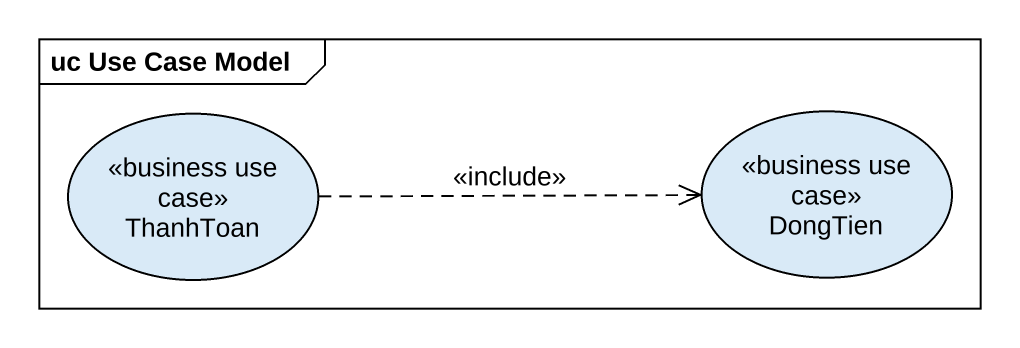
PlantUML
@startuml
mainframe uc Use Case Model
usecase ThanhToan <<business use case>>
usecase DongTien <<business use case>>
ThanhToan .right.> DongTien : <<include>>
@enduml
